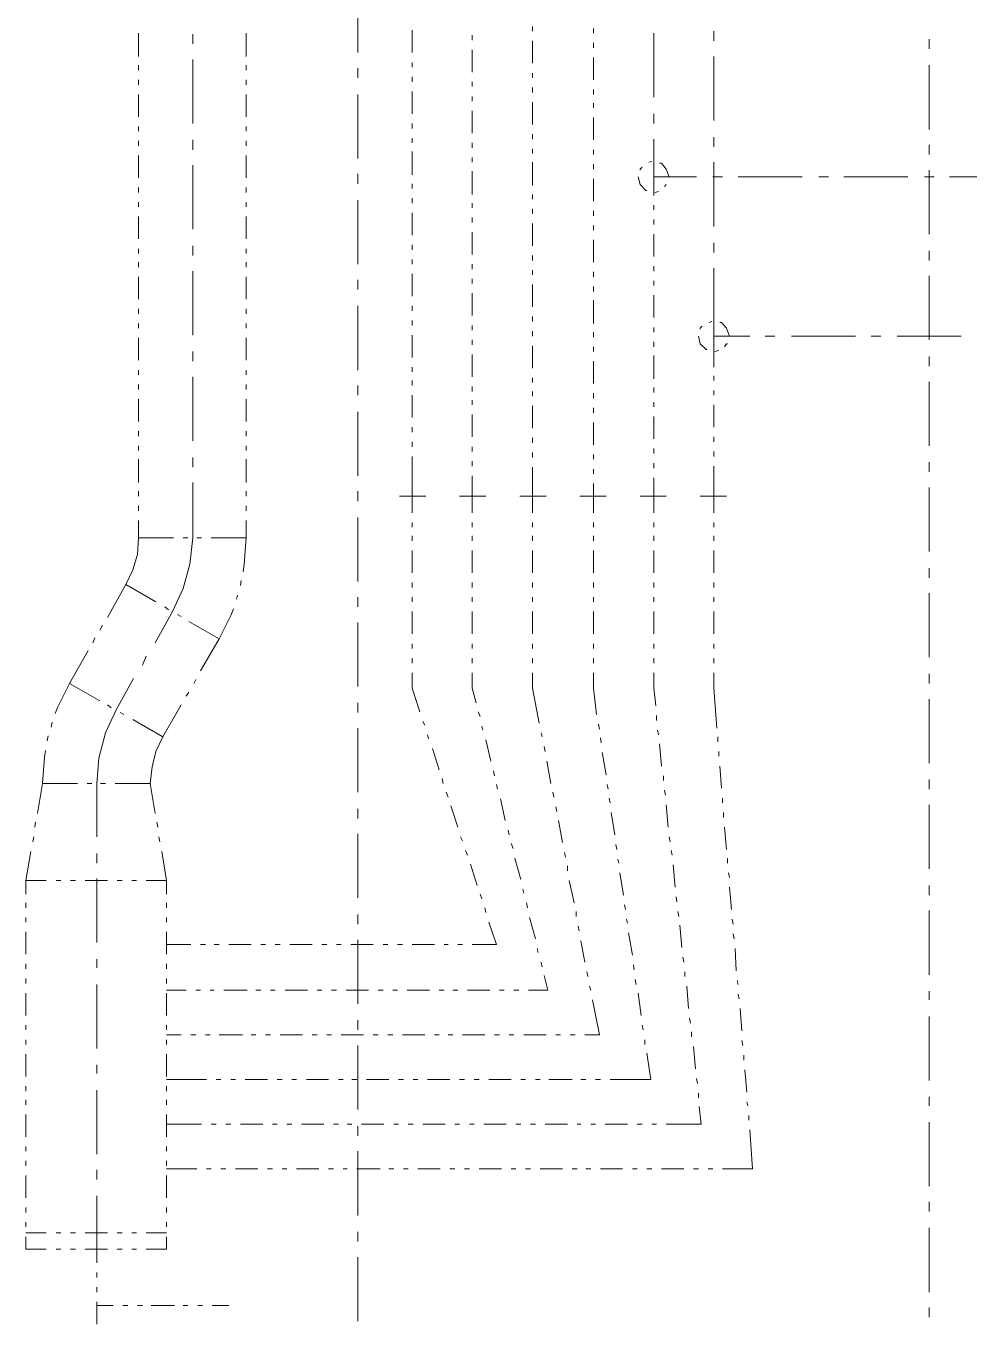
# Model space of a CAD drawing. Header units: millimetres. Extents: x 0 to 588, y 0 to 874.
# Drawn here: x 246.95 to 267.53, y 550.23 to 578.54 of the extents above; entities that cross this region are included whole.
import ezdxf

# ---------------------------------------------------------------- set-up
doc = ezdxf.new("R2010")
doc.units = ezdxf.units.MM
doc.layers.get('0').update_dxf_attribs({"lineweight": 18})

msp = doc.modelspace()

# ---------------------------------------------------------------- linework, layer by layer
at = {"color": 0, "lineweight": 0}
for points in [[(254.19, 577.956), (254.19, 579.353)], [(255.376, 578.443), (255.376, 577.956)], [(258, 578.527), (258, 578.422)], [(259.334, 578.485), (259.334, 578.379)], [(261.959, 578.422), (261.959, 578.21)], [(249.407, 578.379), (249.407, 577.871)], [(250.592, 578.358), (250.592, 578.146)], [(251.756, 578.379), (251.756, 577.871)], [(256.688, 578.337), (256.688, 578.231)], [(258, 578.21), (258, 577.723)], [(259.334, 578.168), (259.334, 578.062)], [(260.646, 578.379), (260.646, 576.982)], [(266.658, 578.252), (266.658, 578.04)], [(256.688, 578.019), (256.688, 577.533)], [(259.334, 577.85), (259.334, 577.363)], [(261.959, 577.871), (261.959, 576.474)], [(249.407, 577.681), (249.407, 577.575)], [(250.592, 577.808), (250.592, 576.411)], [(251.756, 577.681), (251.756, 577.575)], [(254.19, 577.405), (254.19, 577.617)], [(255.376, 577.744), (255.376, 577.638)], [(266.658, 577.681), (266.658, 576.283)], [(249.407, 577.363), (249.407, 577.257)], [(251.756, 577.363), (251.756, 577.257)], [(255.376, 577.427), (255.376, 577.321)], [(256.688, 577.321), (256.688, 577.215)], [(258, 577.511), (258, 577.405)], [(249.407, 577.046), (249.407, 576.559)], [(251.756, 577.046), (251.756, 576.559)], [(254.19, 575.649), (254.19, 577.046)], [(255.376, 577.109), (255.376, 576.622)], [(256.688, 577.003), (256.688, 576.898)], [(258, 577.194), (258, 577.088)], [(259.334, 577.152), (259.334, 577.046)], [(256.688, 576.686), (256.688, 576.199)], [(258, 576.876), (258, 576.389)], [(259.334, 576.855), (259.334, 576.749)], [(255.376, 576.411), (255.376, 576.305)], [(259.334, 576.538), (259.334, 576.051)], [(260.646, 576.622), (260.646, 576.411)], [(249.407, 576.347), (249.407, 576.241)], [(251.756, 576.347), (251.756, 576.241)], [(258, 576.178), (258, 576.072)], [(249.407, 576.03), (249.407, 575.924)], [(250.592, 576.051), (250.592, 575.839)], [(251.756, 576.03), (251.756, 575.924)], [(255.376, 576.093), (255.376, 575.987)], [(256.688, 575.987), (256.688, 575.881)], [(258, 575.86), (258, 575.754)], [(259.334, 575.839), (259.334, 575.733)], [(260.646, 576.072), (260.646, 575.246)], [(261.959, 576.114), (261.959, 575.903)], [(266.658, 575.945), (266.658, 575.733)], [(249.407, 575.712), (249.407, 575.225)], [(251.756, 575.712), (251.756, 575.225)], [(255.376, 575.797), (255.376, 575.289)], [(256.688, 575.669), (256.688, 575.564)], [(258, 575.564), (258, 575.056)], [(260.604, 575.585), (260.541, 575.564)], [(261.959, 575.564), (261.959, 574.167)], [(250.592, 575.5), (250.592, 574.104)], [(254.19, 575.098), (254.19, 575.31)], [(256.688, 575.374), (256.688, 574.865)], [(259.334, 575.522), (259.334, 575.416)], [(260.392, 575.458), (260.35, 575.416), (260.35, 575.395)], [(260.985, 575.246), (260.921, 575.416), (260.816, 575.543), (260.773, 575.543)], [(266.658, 575.395), (266.658, 573.998)], [(249.407, 575.014), (249.407, 574.908)], [(251.756, 575.014), (251.756, 574.908)], [(255.376, 575.098), (255.376, 574.992)], [(259.334, 575.204), (259.334, 574.717)], [(260.308, 575.246), (260.35, 575.077), (260.477, 574.95), (260.498, 574.95)], [(260.646, 575.246), (260.646, 574.844)], [(260.646, 575.246), (261.578, 575.246)], [(260.879, 575.035), (260.921, 575.077)], [(260.985, 575.246), (261.006, 575.246)], [(261.938, 575.246), (262.149, 575.246)], [(262.488, 575.246), (263.885, 575.246)], [(264.245, 575.246), (264.456, 575.246)], [(264.795, 575.246), (266.192, 575.246)], [(266.552, 575.246), (266.764, 575.246)], [(267.102, 575.246), (268.499, 575.246)], [(254.19, 573.341), (254.19, 574.739)], [(255.376, 574.781), (255.376, 574.675)], [(258, 574.865), (258, 574.76)], [(260.668, 574.908), (260.752, 574.929)], [(249.407, 574.696), (249.407, 574.59)], [(251.756, 574.696), (251.756, 574.59)], [(255.376, 574.463), (255.376, 573.976)], [(256.688, 574.675), (256.688, 574.569)], [(258, 574.548), (258, 574.442)], [(259.334, 574.506), (259.334, 574.4)], [(260.646, 574.633), (260.646, 574.527)], [(249.407, 574.379), (249.407, 573.892)], [(251.756, 574.379), (251.756, 573.892)], [(256.688, 574.357), (256.688, 574.252)], [(258, 574.231), (258, 573.744)], [(259.334, 574.188), (259.334, 574.082)], [(260.646, 574.315), (260.646, 574.209)], [(256.688, 574.04), (256.688, 573.553)], [(259.334, 573.871), (259.334, 573.384)], [(260.646, 573.998), (260.646, 573.511)], [(249.407, 573.68), (249.407, 573.574)], [(250.592, 573.744), (250.592, 573.532)], [(251.756, 573.68), (251.756, 573.574)], [(255.376, 573.765), (255.376, 573.659)], [(261.959, 573.807), (261.959, 573.596)], [(266.658, 573.637), (266.658, 573.426)], [(249.407, 573.384), (249.407, 573.278)], [(251.756, 573.384), (251.756, 573.278)], [(255.376, 573.447), (255.376, 573.341)], [(256.688, 573.341), (256.688, 573.236)], [(258, 573.532), (258, 573.426)], [(260.646, 573.299), (260.646, 573.193)], [(249.407, 573.066), (249.407, 572.579)], [(250.592, 573.193), (250.592, 571.796)], [(251.756, 573.066), (251.756, 572.579)], [(254.19, 572.791), (254.19, 573.003)], [(255.376, 573.13), (255.376, 572.643)], [(256.688, 573.024), (256.688, 572.918)], [(258, 573.215), (258, 573.108)], [(259.334, 573.172), (259.334, 573.066)], [(261.959, 573.257), (261.959, 571.775)], [(266.658, 573.087), (266.658, 571.691)], [(258, 572.897), (258, 572.41)], [(259.334, 572.855), (259.334, 572.749)], [(260.646, 572.982), (260.646, 572.876)], [(256.688, 572.707), (256.688, 572.22)], [(259.334, 572.558), (259.334, 572.05)], [(260.646, 572.664), (260.646, 572.177)], [(249.407, 572.368), (249.407, 572.262)], [(251.756, 572.368), (251.756, 572.262)], [(254.19, 571.034), (254.19, 572.431)], [(255.376, 572.431), (255.376, 572.326)], [(258, 572.198), (258, 572.093)], [(249.407, 572.05), (249.407, 571.944)], [(251.756, 572.05), (251.756, 571.944)], [(255.376, 572.114), (255.376, 572.008)], [(256.688, 572.008), (256.688, 571.902)], [(258, 571.881), (258, 571.775)], [(260.646, 571.965), (260.646, 571.86)], [(261.705, 571.987), (261.662, 571.944), (261.662, 571.923)], [(261.916, 572.093), (261.853, 572.072)], [(262.297, 571.775), (262.234, 571.944), (262.128, 572.072), (262.086, 572.072)], [(249.407, 571.733), (249.407, 571.246)], [(251.756, 571.733), (251.756, 571.246)], [(255.376, 571.796), (255.376, 571.309)], [(256.688, 571.691), (256.688, 571.585)], [(259.334, 571.86), (259.334, 571.754)], [(260.646, 571.648), (260.646, 571.542)], [(261.62, 571.775), (261.662, 571.605), (261.789, 571.479), (261.81, 571.479)], [(261.959, 571.775), (261.959, 571.098)], [(261.959, 571.775), (262.742, 571.775)], [(262.192, 571.542), (262.234, 571.605), (262.255, 571.605)], [(262.297, 571.775), (262.318, 571.775)], [(263.08, 571.775), (263.292, 571.775)], [(263.652, 571.775), (265.049, 571.775)], [(265.388, 571.775), (265.599, 571.775)], [(265.959, 571.775), (267.356, 571.775)], [(250.592, 571.436), (250.592, 571.225)], [(256.688, 571.373), (256.688, 570.886)], [(258, 571.563), (258, 571.076)], [(259.334, 571.542), (259.334, 571.436)], [(260.646, 571.352), (260.646, 570.844)], [(261.98, 571.436), (262.065, 571.458)], [(266.658, 571.331), (266.658, 571.119)], [(249.407, 571.034), (249.407, 570.928)], [(251.756, 571.034), (251.756, 570.928)], [(255.376, 571.098), (255.376, 570.992)], [(259.334, 571.225), (259.334, 570.738)], [(250.592, 570.886), (250.592, 569.489)], [(255.376, 570.802), (255.376, 570.696)], [(258, 570.865), (258, 570.759)], [(261.959, 570.907), (261.959, 570.802)], [(266.658, 570.78), (266.658, 569.383)], [(249.407, 570.717), (249.407, 570.611)], [(251.756, 570.717), (251.756, 570.611)], [(254.19, 570.484), (254.19, 570.696)], [(255.376, 570.484), (255.376, 569.997)], [(256.688, 570.674), (256.688, 570.569)], [(258, 570.569), (258, 570.462)], [(259.334, 570.526), (259.334, 570.42)], [(260.646, 570.653), (260.646, 570.547)], [(261.959, 570.59), (261.959, 570.484)], [(249.407, 570.399), (249.407, 569.913)], [(251.756, 570.399), (251.756, 569.913)], [(256.688, 570.378), (256.688, 570.272)], [(258, 570.251), (258, 569.764)], [(259.334, 570.209), (259.334, 570.103)], [(260.646, 570.336), (260.646, 570.23)], [(261.959, 570.272), (261.959, 569.785)], [(254.19, 568.727), (254.19, 570.124)], [(256.688, 570.061), (256.688, 569.574)], [(259.334, 569.891), (259.334, 569.404)], [(260.646, 570.018), (260.646, 569.532)], [(249.407, 569.701), (249.407, 569.595)], [(251.756, 569.701), (251.756, 569.595)], [(255.376, 569.785), (255.376, 569.68)], [(249.407, 569.383), (249.407, 569.278)], [(251.756, 569.383), (251.756, 569.278)], [(255.376, 569.468), (255.376, 569.362)], [(256.688, 569.362), (256.688, 569.256)], [(258, 569.553), (258, 569.447)], [(261.959, 569.574), (261.959, 569.468)], [(249.407, 569.087), (249.407, 568.579)], [(250.592, 569.129), (250.592, 568.918)], [(251.756, 569.087), (251.756, 568.579)], [(255.376, 569.15), (255.376, 568.283)], [(256.688, 569.045), (256.688, 568.939)], [(258, 569.235), (258, 569.129)], [(259.334, 569.193), (259.334, 569.087)], [(260.646, 569.319), (260.646, 569.214)], [(261.959, 569.256), (261.959, 569.15)], [(258, 568.918), (258, 568.283)], [(259.334, 568.875), (259.334, 568.769)], [(260.646, 569.002), (260.646, 568.896)], [(261.959, 568.939), (261.959, 568.283)], [(266.658, 569.024), (266.658, 568.812)], [(250.592, 568.579), (250.592, 567.351)], [(256.688, 568.727), (256.688, 568.283)], [(259.334, 568.558), (259.334, 568.283)], [(260.646, 568.685), (260.646, 568.283)], [(266.658, 568.473), (266.658, 567.076)], [(249.407, 568.389), (249.407, 568.283)], [(251.756, 568.389), (251.756, 568.283)], [(254.19, 568.177), (254.19, 568.389)], [(255.672, 568.283), (255.101, 568.283)], [(255.376, 567.923), (255.376, 568.283)], [(256.985, 568.283), (256.413, 568.283)], [(256.688, 568.283), (256.688, 567.923)], [(258.297, 568.283), (257.725, 568.283)], [(258, 568.283), (258, 567.923)], [(259.609, 568.283), (259.038, 568.283)], [(259.334, 568.283), (259.334, 567.923)], [(260.921, 568.283), (260.35, 568.283)], [(260.646, 568.283), (260.646, 567.923)], [(262.234, 568.283), (261.662, 568.283)], [(261.959, 568.283), (261.959, 567.923)], [(249.407, 568.071), (249.407, 567.965)], [(251.756, 568.071), (251.756, 567.965)], [(249.407, 567.754), (249.407, 567.372)], [(251.756, 567.754), (251.756, 567.372)], [(254.19, 566.42), (254.19, 567.817)], [(255.376, 567.605), (255.376, 567.711)], [(256.688, 567.711), (256.688, 567.605)], [(258, 567.711), (258, 567.605)], [(259.334, 567.711), (259.334, 567.605)], [(260.646, 567.711), (260.646, 567.605)], [(261.959, 567.711), (261.959, 567.605)], [(248.73, 565.637), (249.132, 566.356), (249.28, 566.674), (249.386, 567.013), (249.407, 567.372)], [(250.169, 567.372), (249.407, 567.372)], [(250.148, 565.764), (250.381, 566.272), (250.529, 566.801), (250.592, 567.372)], [(250.486, 567.372), (250.381, 567.372)], [(250.783, 567.372), (250.677, 567.372)], [(251.756, 567.372), (250.994, 567.372)], [(251.693, 566.632), (251.714, 566.801), (251.756, 567.372)], [(255.376, 567.309), (255.376, 567.415)], [(256.688, 567.415), (256.688, 567.309)], [(258, 567.415), (258, 567.309)], [(259.334, 567.415), (259.334, 567.309)], [(260.646, 567.415), (260.646, 567.309)], [(261.959, 567.415), (261.959, 567.309)], [(255.376, 566.611), (255.376, 567.097)], [(256.688, 567.097), (256.688, 566.611)], [(258, 567.097), (258, 566.611)], [(259.334, 567.097), (259.334, 566.611)], [(260.646, 567.097), (260.646, 566.611)], [(261.959, 567.097), (261.959, 566.611)], [(266.658, 566.716), (266.658, 566.505)], [(249.132, 566.356), (249.788, 565.976)], [(251.629, 566.335), (251.65, 566.441)], [(255.376, 566.293), (255.376, 566.399)], [(256.688, 566.399), (256.688, 566.293)], [(258, 566.399), (258, 566.293)], [(259.334, 566.399), (259.334, 566.293)], [(260.646, 566.399), (260.646, 566.293)], [(261.959, 566.399), (261.959, 566.293)], [(251.545, 566.039), (251.566, 566.124)], [(254.19, 565.87), (254.19, 566.081)], [(255.376, 565.976), (255.376, 566.081)], [(256.688, 566.081), (256.688, 565.976)], [(258, 566.081), (258, 565.976)], [(259.334, 566.081), (259.334, 565.976)], [(260.646, 566.081), (260.646, 565.976)], [(261.959, 566.081), (261.959, 565.976)], [(266.658, 566.166), (266.658, 564.769)], [(249.767, 565.086), (250.148, 565.764)], [(249.978, 565.87), (250.063, 565.806)], [(250.254, 565.7), (250.338, 565.658)], [(251.164, 565.171), (251.418, 565.679), (251.481, 565.827)], [(255.376, 565.277), (255.376, 565.764)], [(256.688, 565.764), (256.688, 565.277)], [(258, 565.764), (258, 565.277)], [(259.334, 565.764), (259.334, 565.277)], [(260.646, 565.764), (260.646, 565.277)], [(261.959, 565.764), (261.959, 565.277)], [(248.56, 565.362), (248.624, 565.467)], [(250.507, 565.552), (251.164, 565.171)], [(254.19, 564.134), (254.19, 565.531)], [(248.412, 565.086), (248.454, 565.192)], [(250.762, 564.473), (251.164, 565.171)], [(247.904, 564.197), (248.306, 564.917)], [(255.376, 564.96), (255.376, 565.065)], [(256.688, 565.065), (256.688, 564.96)], [(258, 565.065), (258, 564.96)], [(259.334, 565.065), (259.334, 564.96)], [(260.646, 565.065), (260.646, 564.96)], [(261.959, 565.065), (261.959, 564.96)], [(249.492, 564.6), (249.576, 564.79)], [(255.376, 564.642), (255.376, 564.748)], [(256.688, 564.748), (256.688, 564.642)], [(258, 564.748), (258, 564.642)], [(259.334, 564.748), (259.334, 564.642)], [(260.646, 564.748), (260.646, 564.642)], [(261.959, 564.748), (261.959, 564.642)], [(248.92, 563.626), (249.301, 564.303)], [(250.613, 564.197), (250.656, 564.282)], [(255.376, 564.092), (255.376, 564.43)], [(256.688, 564.43), (256.688, 564.092)], [(258, 564.43), (258, 564.092)], [(259.334, 564.43), (259.334, 564.092)], [(260.646, 564.43), (260.646, 564.092)], [(261.959, 564.43), (261.959, 564.092)], [(266.658, 564.409), (266.658, 564.197)], [(247.904, 564.197), (247.65, 563.689), (247.587, 563.541)], [(248.56, 563.817), (247.904, 564.197)], [(250.444, 563.922), (250.507, 564.007)], [(255.545, 563.583), (255.376, 564.092)], [(256.773, 563.774), (256.688, 564.092)], [(258.149, 563.33), (258, 564.092)], [(259.397, 563.52), (259.334, 564.092)], [(260.689, 563.711), (260.646, 564.092)], [(261.959, 564.092), (262.022, 563.224)], [(248.814, 563.668), (248.73, 563.732)], [(249.936, 563.033), (250.338, 563.732)], [(254.19, 563.562), (254.19, 563.774)], [(266.658, 563.859), (266.658, 562.462)], [(248.92, 563.626), (248.687, 563.118), (248.539, 562.568), (248.497, 562.017)], [(249.089, 563.52), (249.005, 563.562)], [(249.936, 563.033), (249.28, 563.414)], [(256.858, 563.478), (256.815, 563.583)], [(260.71, 563.393), (260.71, 563.499)], [(247.523, 563.351), (247.502, 563.245)], [(254.19, 561.827), (254.19, 563.224)], [(255.651, 563.287), (255.609, 563.372)], [(256.921, 563.182), (256.9, 563.266)], [(258.212, 563.033), (258.191, 563.118)], [(259.461, 563.203), (259.44, 563.308)], [(260.752, 563.076), (260.731, 563.182)], [(247.438, 563.054), (247.417, 562.949)], [(249.936, 563.033), (249.788, 562.716), (249.703, 562.377), (249.661, 562.017)], [(255.736, 562.991), (255.714, 563.076)], [(257.09, 562.504), (256.985, 562.969)], [(258.276, 562.716), (258.255, 562.822)], [(259.503, 562.906), (259.482, 563.012)], [(260.816, 562.398), (260.773, 562.885)], [(262.043, 563.033), (262.043, 562.928)], [(247.375, 562.737), (247.354, 562.589), (247.311, 562.017)], [(255.969, 562.314), (255.82, 562.779)], [(259.609, 562.208), (259.524, 562.695)], [(262.065, 562.716), (262.065, 562.61)], [(257.175, 562.187), (257.154, 562.293)], [(258.403, 562.017), (258.318, 562.504)], [(262.086, 562.398), (262.128, 561.911)], [(247.311, 562.017), (247.206, 561.361)], [(248.073, 562.017), (247.311, 562.017)], [(248.073, 562.017), (247.311, 562.017)], [(248.073, 562.017), (247.311, 562.017)], [(248.073, 562.017), (247.311, 562.017)], [(248.391, 562.017), (248.285, 562.017)], [(248.391, 562.017), (248.285, 562.017)], [(248.391, 562.017), (248.285, 562.017)], [(248.391, 562.017), (248.285, 562.017)], [(248.497, 562.017), (248.497, 560.853)], [(248.687, 562.017), (248.581, 562.017)], [(248.687, 562.017), (248.581, 562.017)], [(248.687, 562.017), (248.581, 562.017)], [(248.687, 562.017), (248.581, 562.017)], [(249.661, 562.017), (248.899, 562.017)], [(249.661, 562.017), (248.899, 562.017)], [(249.661, 562.017), (248.899, 562.017)], [(249.661, 562.017), (248.899, 562.017)], [(249.661, 562.017), (249.767, 561.361)], [(256.053, 562.017), (256.032, 562.123)], [(257.238, 561.89), (257.217, 561.996)], [(259.651, 561.89), (259.63, 561.996)], [(260.858, 562.08), (260.858, 562.187)], [(266.658, 562.102), (266.658, 561.89)], [(256.159, 561.721), (256.117, 561.827)], [(257.408, 561.213), (257.302, 561.679)], [(258.466, 561.721), (258.445, 561.827)], [(259.694, 561.594), (259.673, 561.7)], [(260.9, 561.763), (260.879, 561.869)], [(262.149, 561.7), (262.149, 561.594)], [(254.19, 561.255), (254.19, 561.467)], [(256.371, 561.065), (256.223, 561.53)], [(258.53, 561.404), (258.509, 561.509)], [(260.964, 561.065), (260.921, 561.551)], [(266.658, 561.551), (266.658, 560.155)], [(247.163, 561.171), (247.142, 561.065)], [(249.809, 561.171), (249.83, 561.065)], [(258.657, 560.726), (258.572, 561.213)], [(259.8, 560.895), (259.715, 561.382)], [(262.17, 561.382), (262.17, 561.277)], [(247.121, 560.853), (247.1, 560.747)], [(249.851, 560.853), (249.873, 560.747)], [(254.19, 559.52), (254.19, 560.917)], [(256.476, 560.769), (256.434, 560.853)], [(257.493, 560.895), (257.471, 561.001)], [(261.006, 560.747), (260.985, 560.853)], [(262.192, 561.065), (262.234, 560.578)], [(256.582, 560.451), (256.54, 560.557)], [(257.577, 560.599), (257.535, 560.705)], [(259.842, 560.578), (259.821, 560.684)], [(261.048, 560.451), (261.027, 560.557)], [(247.057, 560.536), (246.952, 559.901)], [(248.497, 560.493), (248.497, 560.282)], [(249.915, 560.536), (250.021, 559.901)], [(257.747, 559.922), (257.62, 560.388)], [(258.72, 560.408), (258.699, 560.514)], [(259.884, 560.282), (259.863, 560.366)], [(262.255, 560.388), (262.255, 560.282)], [(256.794, 559.794), (256.646, 560.26)], [(258.762, 560.112), (258.762, 560.218)], [(259.99, 559.583), (259.906, 560.07)], [(261.112, 559.753), (261.07, 560.239)], [(262.276, 560.07), (262.297, 559.964)], [(247.396, 559.901), (246.952, 559.901)], [(246.952, 559.901), (246.952, 559.604)], [(247.714, 559.901), (247.608, 559.901)], [(248.031, 559.901), (247.925, 559.901)], [(248.73, 559.901), (248.243, 559.901)], [(248.497, 559.943), (248.497, 558.546)], [(249.047, 559.901), (248.941, 559.901)], [(249.364, 559.901), (249.259, 559.901)], [(250.021, 559.901), (249.576, 559.901)], [(250.021, 559.901), (250.021, 559.604)], [(257.81, 559.625), (257.789, 559.71)], [(258.911, 559.414), (258.805, 559.901)], [(262.297, 559.753), (262.34, 559.265)], [(266.658, 559.794), (266.658, 559.583)], [(246.952, 559.414), (246.952, 559.308)], [(250.021, 559.414), (250.021, 559.308)], [(256.9, 559.499), (256.858, 559.604)], [(257.895, 559.308), (257.873, 559.414)], [(261.154, 559.435), (261.133, 559.541)], [(254.19, 558.948), (254.19, 559.16)], [(256.985, 559.202), (256.963, 559.308)], [(258.953, 559.117), (258.953, 559.223)], [(260.033, 559.265), (260.011, 559.371)], [(261.197, 559.117), (261.175, 559.223)], [(266.658, 559.245), (266.658, 557.847)], [(246.952, 559.096), (246.952, 558.99)], [(250.021, 559.096), (250.021, 558.99)], [(257.217, 558.504), (257.048, 558.99)], [(258.064, 558.631), (257.937, 559.096)], [(259.017, 558.8), (258.995, 558.905)], [(260.075, 558.969), (260.054, 559.054)], [(261.26, 558.44), (261.218, 558.927)], [(262.361, 559.054), (262.382, 558.948)], [(246.952, 558.779), (246.952, 558.292)], [(250.021, 558.779), (250.021, 558.292)], [(254.19, 557.212), (254.19, 558.61)], [(259.144, 558.123), (259.059, 558.588)], [(260.181, 558.271), (260.096, 558.758)], [(262.382, 558.736), (262.403, 558.631)], [(250.021, 558.504), (250.55, 558.504)], [(250.762, 558.504), (250.867, 558.504)], [(251.058, 558.504), (251.164, 558.504)], [(251.375, 558.504), (251.862, 558.504)], [(252.074, 558.504), (252.18, 558.504)], [(252.391, 558.504), (252.497, 558.504)], [(252.709, 558.504), (253.196, 558.504)], [(253.407, 558.504), (253.513, 558.504)], [(253.725, 558.504), (253.831, 558.504)], [(254.042, 558.504), (254.529, 558.504)], [(254.741, 558.504), (254.847, 558.504)], [(255.058, 558.504), (255.164, 558.504)], [(255.376, 558.504), (255.863, 558.504)], [(256.074, 558.504), (256.159, 558.504)], [(256.371, 558.504), (256.476, 558.504)], [(256.688, 558.504), (257.217, 558.504)], [(258.127, 558.334), (258.106, 558.419)], [(262.424, 558.419), (262.445, 557.932)], [(246.952, 558.08), (246.952, 557.975)], [(248.497, 558.186), (248.497, 557.996)], [(250.021, 558.08), (250.021, 557.975)], [(258.212, 558.017), (258.191, 558.123)], [(260.223, 557.953), (260.202, 558.059)], [(261.303, 558.123), (261.281, 558.229)], [(246.952, 557.762), (246.952, 557.657)], [(250.021, 557.762), (250.021, 557.657)], [(258.339, 557.509), (258.255, 557.826)], [(259.207, 557.805), (259.186, 557.911)], [(260.265, 557.636), (260.244, 557.742)], [(261.324, 557.805), (261.324, 557.911)], [(262.467, 557.721), (262.488, 557.636)], [(246.952, 557.445), (246.952, 556.958)], [(248.497, 557.636), (248.497, 556.239)], [(250.444, 557.509), (250.021, 557.509)], [(250.021, 557.445), (250.021, 556.958)], [(250.762, 557.509), (250.656, 557.509)], [(251.058, 557.509), (250.973, 557.509)], [(251.778, 557.509), (251.269, 557.509)], [(252.074, 557.509), (251.968, 557.509)], [(252.391, 557.509), (252.286, 557.509)], [(253.09, 557.509), (252.603, 557.509)], [(253.407, 557.509), (253.302, 557.509)], [(253.725, 557.509), (253.619, 557.509)], [(254.423, 557.509), (253.936, 557.509)], [(254.741, 557.509), (254.635, 557.509)], [(255.058, 557.509), (254.952, 557.509)], [(255.757, 557.509), (255.27, 557.509)], [(256.074, 557.509), (255.969, 557.509)], [(256.371, 557.509), (256.265, 557.509)], [(257.069, 557.509), (256.582, 557.509)], [(257.387, 557.509), (257.281, 557.509)], [(257.704, 557.509), (257.598, 557.509)], [(258.339, 557.509), (257.916, 557.509)], [(259.271, 557.509), (259.249, 557.593)], [(260.371, 556.958), (260.308, 557.445)], [(261.408, 557.107), (261.366, 557.593)], [(266.658, 557.488), (266.658, 557.297)], [(259.461, 556.535), (259.313, 557.297)], [(262.488, 557.424), (262.509, 557.318)], [(261.451, 556.789), (261.43, 556.895)], [(262.53, 557.107), (262.572, 556.619)], [(266.658, 556.937), (266.658, 555.54)], [(246.952, 556.747), (246.952, 556.641)], [(250.021, 556.747), (250.021, 556.641)], [(254.19, 556.641), (254.19, 556.853)], [(260.413, 556.641), (260.392, 556.747)], [(261.472, 556.493), (261.472, 556.599)], [(246.952, 556.429), (246.952, 556.323)], [(250.338, 556.535), (250.021, 556.535)], [(250.021, 556.429), (250.021, 556.323)], [(250.656, 556.535), (250.55, 556.535)], [(250.973, 556.535), (250.867, 556.535)], [(251.672, 556.535), (251.164, 556.535)], [(251.968, 556.535), (251.862, 556.535)], [(252.286, 556.535), (252.18, 556.535)], [(252.984, 556.535), (252.497, 556.535)], [(253.302, 556.535), (253.196, 556.535)], [(253.619, 556.535), (253.513, 556.535)], [(254.317, 556.535), (253.831, 556.535)], [(254.19, 554.905), (254.19, 556.302)], [(254.635, 556.535), (254.529, 556.535)], [(254.952, 556.535), (254.847, 556.535)], [(255.651, 556.535), (255.164, 556.535)], [(255.969, 556.535), (255.863, 556.535)], [(256.265, 556.535), (256.159, 556.535)], [(256.963, 556.535), (256.476, 556.535)], [(257.281, 556.535), (257.175, 556.535)], [(257.598, 556.535), (257.493, 556.535)], [(258.297, 556.535), (257.81, 556.535)], [(258.614, 556.535), (258.509, 556.535)], [(258.932, 556.535), (258.826, 556.535)], [(259.461, 556.535), (259.144, 556.535)], [(260.456, 556.323), (260.456, 556.429)], [(262.572, 556.408), (262.594, 556.302)], [(246.952, 556.112), (246.952, 555.625)], [(250.021, 556.112), (250.021, 555.625)], [(260.583, 555.561), (260.498, 556.133)], [(261.557, 555.794), (261.514, 556.281)], [(262.615, 556.09), (262.615, 555.985)], [(248.497, 555.879), (248.497, 555.688)], [(262.636, 555.773), (262.678, 555.286)], [(250.888, 555.561), (250.021, 555.561)], [(251.206, 555.561), (251.1, 555.561)], [(251.524, 555.561), (251.418, 555.561)], [(252.222, 555.561), (251.735, 555.561)], [(252.54, 555.561), (252.434, 555.561)], [(252.857, 555.561), (252.751, 555.561)], [(253.555, 555.561), (253.069, 555.561)], [(253.873, 555.561), (253.767, 555.561)], [(254.169, 555.561), (254.064, 555.561)], [(254.868, 555.561), (254.381, 555.561)], [(255.185, 555.561), (255.079, 555.561)], [(255.503, 555.561), (255.397, 555.561)], [(256.201, 555.561), (255.714, 555.561)], [(256.519, 555.561), (256.413, 555.561)], [(256.836, 555.561), (256.731, 555.561)], [(257.535, 555.561), (257.048, 555.561)], [(257.852, 555.561), (257.747, 555.561)], [(258.17, 555.561), (258.064, 555.561)], [(258.868, 555.561), (258.36, 555.561)], [(259.165, 555.561), (259.059, 555.561)], [(259.482, 555.561), (259.376, 555.561)], [(260.583, 555.561), (259.694, 555.561)], [(261.599, 555.477), (261.578, 555.583)], [(246.952, 555.413), (246.952, 555.308)], [(248.497, 555.329), (248.497, 553.932)], [(250.021, 555.413), (250.021, 555.308)], [(261.62, 555.159), (261.62, 555.265)], [(266.658, 555.181), (266.658, 554.99)], [(246.952, 555.117), (246.952, 555.011)], [(250.021, 555.117), (250.021, 555.011)], [(261.683, 554.587), (261.641, 554.969)], [(262.678, 555.075), (262.7, 554.99)], [(246.952, 554.799), (246.952, 554.313)], [(250.021, 554.799), (250.021, 554.313)], [(262.721, 554.778), (262.721, 554.672)], [(266.658, 554.63), (266.658, 553.233)], [(250.783, 554.587), (250.021, 554.587)], [(251.1, 554.587), (250.994, 554.587)], [(251.418, 554.587), (251.312, 554.587)], [(252.116, 554.587), (251.629, 554.587)], [(252.434, 554.587), (252.328, 554.587)], [(252.751, 554.587), (252.645, 554.587)], [(253.45, 554.587), (252.963, 554.587)], [(253.767, 554.587), (253.661, 554.587)], [(254.064, 554.587), (253.958, 554.587)], [(254.19, 554.334), (254.19, 554.545)], [(254.762, 554.587), (254.275, 554.587)], [(255.079, 554.587), (254.974, 554.587)], [(255.397, 554.587), (255.291, 554.587)], [(256.096, 554.587), (255.609, 554.587)], [(256.413, 554.587), (256.307, 554.587)], [(256.731, 554.587), (256.625, 554.587)], [(257.429, 554.587), (256.942, 554.587)], [(257.747, 554.587), (257.641, 554.587)], [(258.064, 554.587), (257.958, 554.587)], [(258.762, 554.587), (258.276, 554.587)], [(259.059, 554.587), (258.974, 554.587)], [(259.376, 554.587), (259.271, 554.587)], [(260.075, 554.587), (259.588, 554.587)], [(260.392, 554.587), (260.286, 554.587)], [(260.71, 554.587), (260.604, 554.587)], [(261.683, 554.587), (260.921, 554.587)], [(262.742, 554.461), (262.805, 553.614)], [(246.952, 554.101), (246.952, 553.995)], [(250.021, 554.101), (250.021, 553.995)], [(246.952, 553.784), (246.952, 553.678)], [(250.021, 553.784), (250.021, 553.678)], [(254.19, 552.598), (254.19, 553.995)], [(248.497, 553.593), (248.497, 553.381)], [(250.677, 553.614), (250.021, 553.614)], [(250.994, 553.614), (250.888, 553.614)], [(251.312, 553.614), (251.206, 553.614)], [(252.01, 553.614), (251.524, 553.614)], [(252.328, 553.614), (252.222, 553.614)], [(252.645, 553.614), (252.54, 553.614)], [(253.344, 553.614), (252.857, 553.614)], [(253.661, 553.614), (253.555, 553.614)], [(253.958, 553.614), (253.873, 553.614)], [(254.677, 553.614), (254.169, 553.614)], [(254.974, 553.614), (254.868, 553.614)], [(255.291, 553.614), (255.185, 553.614)], [(255.99, 553.614), (255.503, 553.614)], [(256.307, 553.614), (256.201, 553.614)], [(256.625, 553.614), (256.519, 553.614)], [(257.323, 553.614), (256.836, 553.614)], [(257.641, 553.614), (257.535, 553.614)], [(257.958, 553.614), (257.852, 553.614)], [(258.657, 553.614), (258.17, 553.614)], [(258.974, 553.614), (258.868, 553.614)], [(259.271, 553.614), (259.165, 553.614)], [(259.969, 553.614), (259.482, 553.614)], [(260.286, 553.614), (260.181, 553.614)], [(260.604, 553.614), (260.498, 553.614)], [(261.303, 553.614), (260.816, 553.614)], [(261.62, 553.614), (261.514, 553.614)], [(261.938, 553.614), (261.832, 553.614)], [(262.805, 553.614), (262.149, 553.614)], [(246.952, 553.466), (246.952, 552.979)], [(250.021, 553.466), (250.021, 552.979)], [(248.497, 553.021), (248.497, 551.857)], [(246.952, 552.768), (246.952, 552.662)], [(250.021, 552.768), (250.021, 552.662)], [(266.658, 552.894), (266.658, 552.683)], [(246.952, 552.45), (246.952, 552.344)], [(250.021, 552.45), (250.021, 552.344)], [(246.952, 552.217), (247.396, 552.217)], [(246.952, 552.133), (246.952, 551.857)], [(247.608, 552.217), (247.714, 552.217)], [(247.925, 552.217), (248.031, 552.217)], [(248.243, 552.217), (248.73, 552.217)], [(248.941, 552.217), (249.047, 552.217)], [(249.259, 552.217), (249.364, 552.217)], [(249.576, 552.217), (250.021, 552.217)], [(250.021, 552.133), (250.021, 551.857)], [(254.19, 552.026), (254.19, 552.238)], [(266.658, 552.323), (266.658, 550.926)], [(246.952, 551.857), (247.396, 551.857)], [(247.608, 551.857), (247.714, 551.857)], [(247.925, 551.857), (248.031, 551.857)], [(248.243, 551.857), (248.73, 551.857)], [(248.497, 551.857), (248.497, 551.561)], [(248.941, 551.857), (249.047, 551.857)], [(249.259, 551.857), (249.364, 551.857)], [(249.576, 551.857), (250.021, 551.857)], [(254.19, 550.291), (254.19, 551.688)], [(248.497, 551.349), (248.497, 551.244)], [(248.497, 551.032), (248.497, 550.926)], [(248.497, 550.714), (248.497, 550.227)], [(248.497, 550.63), (248.857, 550.63)], [(249.068, 550.63), (249.174, 550.63)], [(249.386, 550.63), (249.492, 550.63)], [(249.682, 550.63), (250.19, 550.63)], [(250.381, 550.63), (250.486, 550.63)], [(250.698, 550.63), (250.804, 550.63)], [(251.016, 550.63), (251.375, 550.63)], [(266.658, 550.587), (266.658, 550.376)]]:
    msp.add_lwpolyline(points, dxfattribs=at)

doc.saveas('drawing.dxf')
